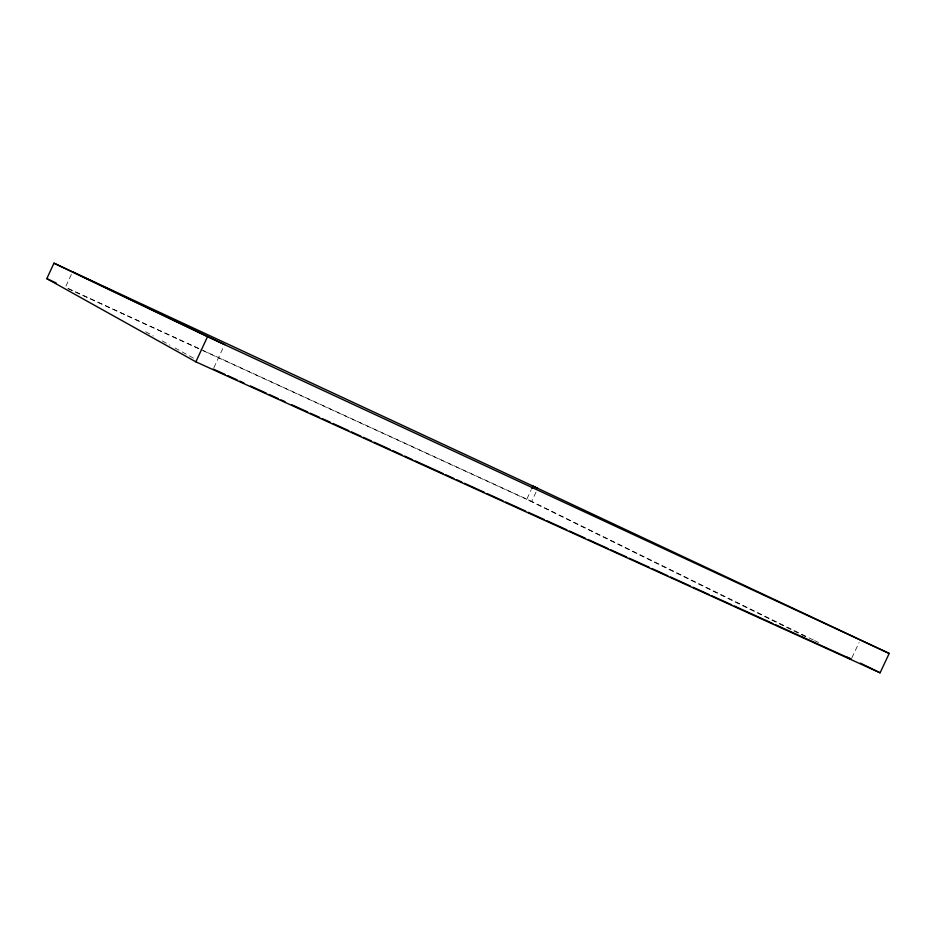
<?xml version="1.0" encoding="UTF-8"?>
<svg xmlns="http://www.w3.org/2000/svg" width="936" height="936" viewBox="0 0 936 936"><rect width="100%" height="100%" fill="white"/><g stroke="black" fill="none" stroke-linecap="round" stroke-linejoin="round"><path stroke-width="0.7" stroke-dasharray="4.68 3.51" d="M65.953 286.147L71.978 273.16M213.864 367.766L224.032 345.864M805.451 636.632L526.746 499.356L531.25 489.703M813.29 639.955L531.683 501.415L536.574 490.932M851.854 657.903L859.096 642.505M68.012 288.662L201.919 350.169M203.241 350.778L526.746 499.356M68.059 288.428L199.567 348.847M200.901 349.456L531.683 501.415M814.601 640.61L818.532 642.541M145.688 331.765L153.328 335.989M162.256 340.915L169.907 345.138M175.009 347.946L195.413 359.202"/><path stroke-width="1.4" d="M531.812 488.487L532.947 486.076L889.2 653.445L880.086 672.82L195.858 361.822L46.8 278.659L53.972 263.18L537.802 488.311M195.858 361.822L207.511 336.714L53.972 263.18M213.256 369.053L225.225 374.494M227.881 375.699L237.182 379.934M239.838 381.139L243.828 382.953M250.474 385.983L266.432 393.237M269.088 394.442L278.39 398.677M281.046 399.883L285.035 401.696M291.681 404.715L307.628 411.969M310.284 413.174L319.597 417.409M322.253 418.614L330.221 422.241M332.888 423.458L348.835 430.712M351.491 431.917L360.793 436.153M363.46 437.358L371.428 440.985M374.084 442.19L390.043 449.444M392.699 450.649L402 454.884M404.656 456.089L412.636 459.716M415.291 460.933L443.208 473.628M445.864 474.833L453.843 478.46M456.499 479.665L461.811 482.087M464.467 483.292L484.403 492.359M487.071 493.565L503.018 500.818M505.674 502.035L525.611 511.103M528.267 512.308L544.225 519.562M546.881 520.767L566.818 529.835M569.474 531.04L585.421 538.294M588.077 539.51L608.026 548.578M610.682 549.783L626.629 557.037M629.284 558.242L649.221 567.31M651.877 568.515L667.836 575.769M670.492 576.985L690.429 586.053M693.085 587.258L709.032 594.512M711.699 595.717L731.636 604.785M734.292 606.001L772.832 623.528M775.499 624.733L851.257 659.19L847.326 657.247M46.8 278.659L56.102 282.941M207.511 336.714L889.2 653.445M72.575 271.861L224.64 344.577M860.441 663.156L880.086 672.82"/></g></svg>
